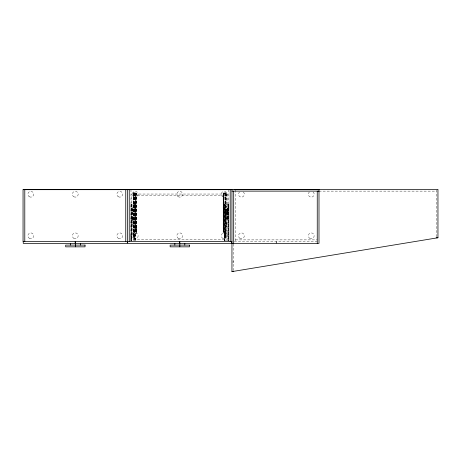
<?xml version="1.0" encoding="UTF-8"?>
<svg xmlns="http://www.w3.org/2000/svg" width="461" height="461" viewBox="0 0 461 461"><rect width="100%" height="100%" fill="white"/><g stroke="black" fill="none" stroke-linecap="round" stroke-linejoin="round"><path stroke-width="0.35" stroke-dasharray="2.31 1.73" d="M130.953 234.92L130.953 241.04L130.953 204.298L135.113 204.108L135.159 240.746L135.159 240.256M131.126 234.92L131.126 241.04L131.126 204.298M131.811 216.019L131.811 219.857L131.811 208.349M132.134 219.857L132.18 216.019M132.497 212.187L132.497 208.349L132.497 219.857M132.647 218.324L132.647 222.899L133.776 222.899M132.958 223.228L132.958 222.899M133.154 223.228L133.154 222.899M134.111 235.934L133.425 235.934L133.425 228.719M133.465 222.899L133.465 218.324M133.506 193.384L133.194 193.487L133.194 192.946L136.202 192.929L136.202 233.352L135.125 233.352M133.967 199.913L133.967 193.361L136.358 193.361L136.358 231.658L134.843 231.658M134.987 210.297L134.987 204.108L134.987 240.55M135.159 240.55L135.159 235.047M135.603 199.746L135.603 193.361L135.603 231.658M135.747 225.279L135.747 231.658L135.695 193.073L133.448 193.073M136.202 233.352L136.202 226.616M136.295 226.616L136.295 233.352L136.295 192.929M223.153 199.665L223.153 192.929L223.153 233.352M223.251 199.665L223.251 192.929L226.259 192.946L225.948 193.487M223.7 199.746L223.7 193.361L223.7 231.658M223.844 225.279L223.844 231.658L223.844 193.361M224.294 210.297L224.294 204.108L225.683 204.108L228.5 204.298L228.5 210.423M224.467 235.047L224.467 240.55L224.467 204.108M225.481 226.126L225.481 232.678L225.481 193.361L223.095 193.361M225.544 193.096L224.075 193.073M225.982 213.754L225.982 209.179M226.028 200.086L226.028 192.929L225.798 237.438M226.299 223.061L226.299 223.389M226.489 223.061L226.489 223.389M226.806 213.754L226.806 209.179L225.677 209.179L225.677 222.899L226.806 222.899M226.95 216.019L226.95 219.857L226.95 208.349M227.273 212.187L227.319 208.349L227.319 219.857M227.636 212.187L227.636 208.349L227.636 219.857M228.322 210.423L228.322 204.298L228.322 241.04M133.909 193.096L135.378 192.946M225.141 193.361L225.141 194.663L225.706 194.554L225.706 193.799M318.995 191.136L436.21 191.136M226.005 193.073L223.752 193.073L223.752 193.799L224.15 193.799L224.15 193.361M133.569 193.799L133.961 193.799M135.695 193.799L135.304 193.799L135.304 193.361M225.487 193.799L225.884 193.799M133.35 195.781L226.097 195.781M227.78 205.785L226.806 205.785L226.806 208.349L227.78 208.349M133.776 209.179L132.647 209.179L132.647 233.917L131.667 233.917L131.667 219.857L132.647 219.857M226.806 219.857L227.78 219.857M132.647 223.389L133.356 223.389M226.097 223.389L226.806 223.389M133.425 224.519L132.797 224.519L132.797 225.147L133.425 225.147M226.028 224.519L226.656 224.519L226.656 225.147L226.028 225.147M132.647 226.23L133.356 226.23M226.097 226.23L226.806 226.23M223.095 231.658L224.605 231.658M134.036 232.678L134.843 232.678M224.605 232.678L225.417 232.678M135.125 233.594L135.027 237.386M227.78 233.917L226.806 233.917L226.806 209.179M133.523 234.274L135.027 234.274M224.421 234.274L225.93 234.274M133.425 235.876L134.612 236.118L134.612 236.741L135.125 236.741M225.343 235.934L226.028 235.934L224.835 236.118L224.835 236.741L224.323 236.741L224.323 233.352L223.251 233.352L223.251 192.929M133.425 236.314L135.027 236.314M224.421 236.314L226.028 236.314M133.425 236.833L134.111 236.833M225.343 236.833L226.028 236.833M133.425 237.282L134.111 237.282M225.343 237.282L226.028 237.282M133.425 192.929L133.425 237.38L135.027 237.357M224.421 237.386L226.028 237.38M133.35 239.685L226.097 239.685M235.433 239.881L317.254 239.881M224.294 240.256L224.294 240.746L224.294 204.108M234.274 241.622L317.254 241.622M436.21 189.978L436.21 237.04M276.537 241.622L276.537 243.362M276.151 241.622L276.151 243.362M235.433 190.111L235.433 241.622M233.692 244.013L233.692 270.601M228.472 189.684L228.5 241.04M228.402 204.298L228.402 241.04M228.23 204.298L228.23 241.04M228.034 204.298L228.034 241.04M227.838 240.711L227.838 194.041L131.61 194.041L131.61 240.711M227.273 208.349L227.273 219.857M226.051 192.946L226.051 193.487M226.097 194.041L226.097 241.431M225.93 192.929L225.93 235.876M225.619 192.929L225.619 235.876M225.337 193.361L225.337 232.678M225.343 234.274L225.343 237.357M225.273 193.361L225.273 232.678M225.164 204.108L225.164 240.994M224.64 193.361L224.64 232.678M224.565 204.108L224.565 241.236M223.562 192.929L223.562 233.352M223.32 192.929L223.32 233.352M136.133 192.929L136.133 233.352M135.891 192.929L135.891 233.352M135.816 193.361L135.816 231.658M135.534 193.361L135.534 231.658M134.808 193.361L134.889 241.236M134.307 193.361L134.307 194.663L133.748 194.554L133.748 193.799M134.289 204.108L134.289 240.994M134.18 193.361L134.18 232.678M134.111 193.361L134.111 232.678M134.111 234.274L134.111 237.357M133.961 193.361L133.967 232.678M133.828 192.929L133.828 235.876M133.586 192.929L133.586 235.876M133.523 192.929L133.523 235.876M133.35 194.041L133.35 241.431M132.134 208.349L132.18 219.857M131.42 204.298L131.42 241.04M131.224 204.298L131.224 241.04M130.982 189.684L131.051 241.04M232.822 261.352A0.582 0.582 0 0 1 233.399 261.934A0.582 0.582 0 0 1 232.822 262.511M313.082 191.978A2.899 2.899 0 0 1 313.376 196.213A2.899 2.899 0 0 1 309.135 196.213A2.899 2.899 0 0 1 309.429 191.978M243.258 191.978A2.899 2.899 0 0 1 243.552 196.213A2.899 2.899 0 0 1 239.305 196.213A2.899 2.899 0 0 1 239.599 191.978M132.647 205.785L131.667 205.785L131.667 208.349L132.647 208.349L132.647 205.785M309.804 238.331A2.899 2.899 0 0 0 314.154 235.819A2.899 2.899 0 0 0 309.804 233.306A2.899 2.899 0 0 0 309.804 238.331M239.76 238.193A2.899 2.899 0 0 0 244.318 236.078A2.899 2.899 0 0 0 240.21 233.185A2.899 2.899 0 0 0 239.76 238.193M118.31 196.743A2.899 2.899 0 0 0 122.666 194.231A2.899 2.899 0 0 0 118.31 191.718A2.899 2.899 0 0 0 118.31 196.743M29.337 196.743A2.899 2.899 0 0 0 33.688 194.231A2.899 2.899 0 0 0 29.337 191.718A2.899 2.899 0 0 0 29.337 196.743M73.823 196.743A2.899 2.899 0 0 0 78.174 194.231A2.899 2.899 0 0 0 73.823 191.718A2.899 2.899 0 0 0 73.823 196.743M118.31 238.331A2.899 2.899 0 0 0 122.666 235.819A2.899 2.899 0 0 0 118.31 233.306A2.899 2.899 0 0 0 118.31 238.331M29.337 238.331A2.899 2.899 0 0 0 33.688 235.819A2.899 2.899 0 0 0 29.337 233.306A2.899 2.899 0 0 0 29.337 238.331M73.823 238.331A2.899 2.899 0 0 0 78.174 235.819A2.899 2.899 0 0 0 73.823 233.306A2.899 2.899 0 0 0 73.823 238.331M222.761 196.743A2.899 2.899 0 0 0 227.117 194.231A2.899 2.899 0 0 0 222.761 191.718A2.899 2.899 0 0 0 222.761 196.743M133.788 196.743A2.899 2.899 0 0 0 138.139 194.231A2.899 2.899 0 0 0 133.788 191.718A2.899 2.899 0 0 0 133.788 196.743M178.055 196.605A2.899 2.899 0 0 0 182.614 194.496A2.899 2.899 0 0 0 178.505 191.597A2.899 2.899 0 0 0 178.055 196.605M222.761 238.331A2.899 2.899 0 0 0 227.117 235.819A2.899 2.899 0 0 0 222.761 233.306A2.899 2.899 0 0 0 222.761 238.331M133.788 238.331A2.899 2.899 0 0 0 138.139 235.819A2.899 2.899 0 0 0 133.788 233.306A2.899 2.899 0 0 0 133.788 238.331M178.274 238.331A2.899 2.899 0 0 0 182.625 235.819A2.899 2.899 0 0 0 178.274 233.306A2.899 2.899 0 0 0 178.274 238.331"/><path stroke-width="0.69" d="M231.952 241.622L23.05 241.622L23.05 189.396L437.95 189.396L437.95 237.755L231.952 271.604L231.952 189.396M231.41 189.684L231.41 189.396L231.468 189.684L127.985 189.684L127.985 189.396M231.952 191.136L318.995 191.136M317.254 191.62L318.995 191.62M436.21 237.755L437.95 237.755M231.952 243.362L318.995 243.362L318.995 189.396M231.952 271.316L233.692 271.316M318.453 189.396L318.511 189.684L234.176 189.684L234.176 189.396M317.254 189.396L317.254 189.684M317.254 191.136L317.254 243.362M235.433 189.396L235.433 189.684M234.234 189.396L234.234 189.684M233.692 191.136L233.692 243.362M231.756 241.622L231.756 243.362L127.691 243.362L127.691 241.622M230.212 189.396L230.212 241.622M184.803 243.362L184.803 245.102M179.825 241.622L179.825 246.842M179.629 241.622L179.629 243.362M174.84 243.362L174.84 245.102M129.241 189.396L129.241 241.622M128.043 189.396L128.043 189.684M127.501 189.396L127.501 241.622M127.305 241.622L127.305 243.362L23.246 243.362L23.246 241.622M126.959 189.396L127.017 189.684L23.534 189.684L23.534 189.396M125.761 189.396L125.761 241.622M80.352 243.362L80.352 245.102M75.374 241.622L75.374 246.842M75.178 241.622L75.178 243.362M70.389 243.362L70.389 245.102M24.79 189.396L24.79 241.622M23.592 189.396L23.592 189.684M85.043 245.102L65.698 245.102L65.698 246.842L85.043 246.842L85.043 245.102M189.494 245.102L170.149 245.102L170.149 246.842L189.494 246.842L189.494 245.102"/></g></svg>
